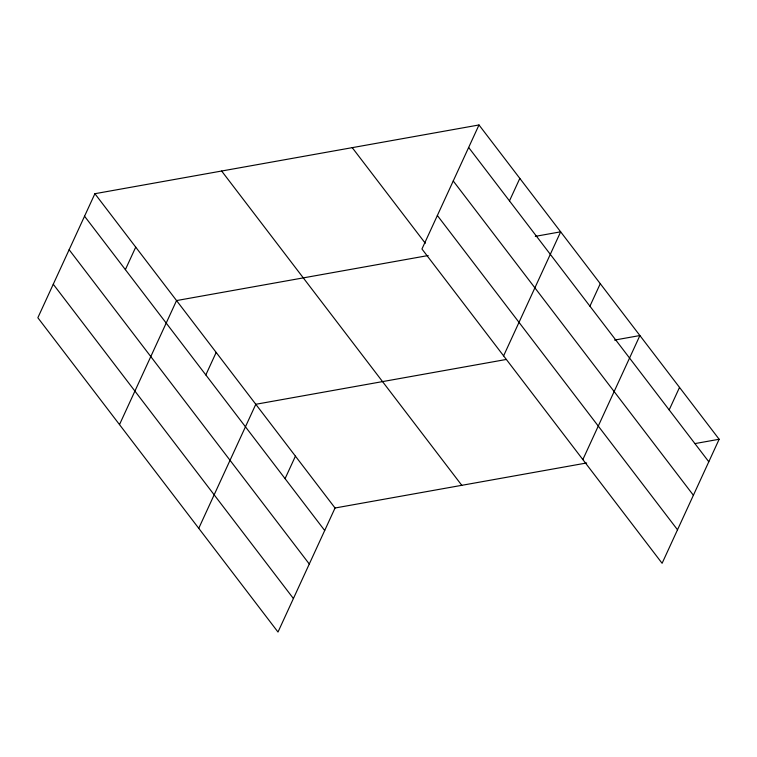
<?xml version="1.0" encoding="UTF-8"?>
<svg xmlns="http://www.w3.org/2000/svg" width="757" height="757" viewBox="0 0 757 757"><rect width="100%" height="100%" fill="white"/><g stroke="black" fill="none" stroke-linecap="round" stroke-linejoin="round"><path stroke-width="1.14" d="M479.001 124.962L421.952 248.996L662.101 563.293L719.15 439.259L479.001 124.962L94.899 193.707L37.85 317.741L277.999 632.038L335.048 508.004L586.666 462.972M125.378 269.643L135.721 247.142M119.502 424.601L176.551 300.567L428.169 255.535M205.828 374.933L216.171 352.431M198.75 528.32L255.8 404.285L506.272 359.461M285.077 478.651L295.429 456.149M509.47 200.898L519.822 178.397M503.604 355.856L560.653 231.822L535.303 236.364M589.921 306.188L600.273 283.686M582.852 459.575L639.902 335.54L614.552 340.082M669.179 409.906L679.521 387.404M694.954 443.593L719.15 439.259M468.649 147.464L708.798 461.761M453.235 180.97L693.393 495.267M437.357 215.49L677.515 529.786M352.242 147.653L425.302 243.262M221.65 171.025L461.798 485.322M94.899 193.707L335.048 508.004M84.547 216.209L324.696 530.506M69.133 249.715L309.291 564.012M53.264 284.235L293.413 598.532"/></g></svg>
